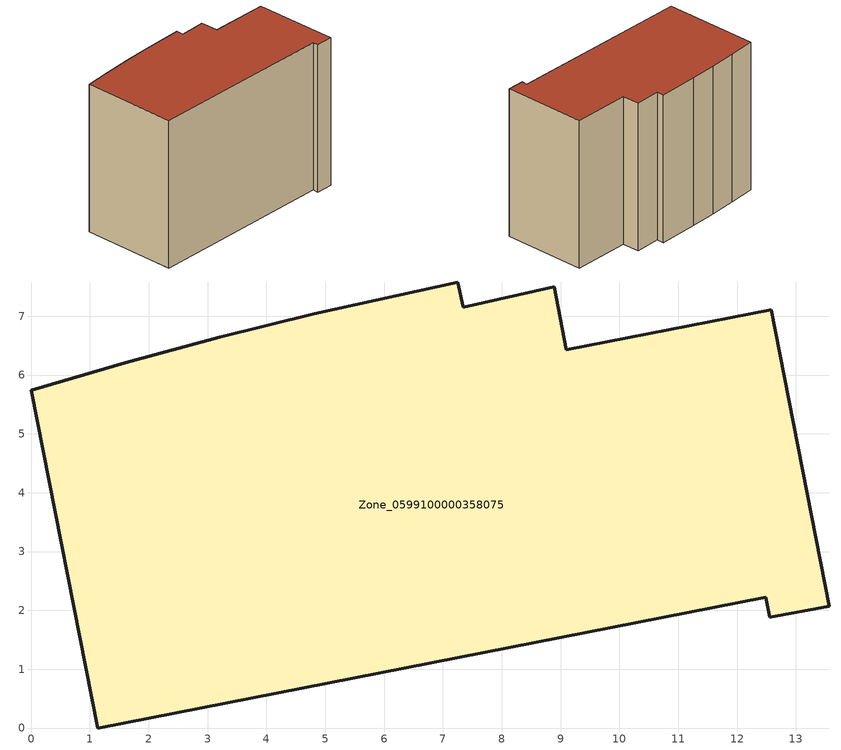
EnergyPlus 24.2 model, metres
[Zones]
Zone_0599100000358075
 floor ground (C_G): 12.58,7.11 13.57,2.07 12.56,1.88 12.49,2.22 1.14,0 0,5.74 1.6,6.21 3.2,6.64 4.82,7.04 7.25,7.58 7.35,7.15 8.89,7.5 9.1,6.43 z0
 wall outside (C_F): 3.2,6.64 1.6,6.21 0,5.74 1.14,0 12.49,2.22 12.56,1.88 13.57,2.07 12.58,7.11 9.1,6.43 8.89,7.5 7.35,7.15 7.25,7.58 4.82,7.04 3.2,6.64 z0:9.22
 roof outside (C_R): 9.1,6.43 8.89,7.5 7.35,7.15 7.25,7.58 4.82,7.04 3.2,6.64 1.6,6.21 0,5.74 1.14,0 12.49,2.22 12.56,1.88 13.57,2.07 12.58,7.11 z9.22
[BUILDING]
Pand.0599100000358075: North Axis=0; Terrain=City; Loads Convergence Tolerance Value=0.04; Temperature Convergence Tolerance Value=0.4; Solar Distribution=FullExterior; Maximum Number of Warmup Days=25; Minimum Number of Warmup Days=1
[Site:Location]
Rotterdam.The.Hague.AP_ZH_NLD Design_Conditions: Latitude=51.96; Longitude=4.45; Time Zone=1; Elevation=-4.5
[SITE:GROUNDTEMPERATURE:BUILDINGSURFACE]
18, 18, 18, 18, 18, 18, 18, 18, 18, 18, 18, 18
[MATERIAL] Thermal Absorptance=0.9; Solar Absorptance=0.7; Visible Absorptance=0.7
Name | Roughness | Thickness | Conductivity | Density | Specific Heat
G.TC.1992-2005 | MediumSmooth | 0.15 | 0.06 | 540 | 1210
F.TC.1992-2005 | Rough | 0.3 | 0.12 | 1920 | 840
R.TC.1992-2005 | MediumRough | 0.2 | 0.08 | 1500 | 1000
[CONSTRUCTION]
C_G: G.TC.1992-2005
C_F: F.TC.1992-2005
C_R: R.TC.1992-2005
[ZONE]
Zone_0599100000358075: Type=1; Multiplier=1; Ceiling Height=Autocalculate; Volume=Autocalculate; Floor Area=autocalculate; Part of Total Floor Area=Yes
[ZONEINFILTRATION:DESIGNFLOWRATE]
Infil_Zone_0599100000358075: Zone or ZoneList or Space or SpaceList=Zone_0599100000358075; Schedule=AlwaysOn; Design Flow Rate Calculation Method=Flow/Area; Flow Rate per Floor Area=0.0015; Constant Term Coefficient=1; Temperature Term Coefficient=0; Velocity Term Coefficient=0; Velocity Squared Term Coefficient=0
[HVACTEMPLATE:ZONE:IDEALLOADSAIRSYSTEM]
Zone_0599100000358075: Maximum Heating Supply Air Temperature=50; Minimum Cooling Supply Air Temperature=13; Maximum Heating Supply Air Humidity Ratio=0.0156; Minimum Cooling Supply Air Humidity Ratio=0.0077; Heating Limit=NoLimit; Cooling Limit=NoLimit; Dehumidification Control Type=ConstantSensibleHeatRatio; Cooling Sensible Heat Ratio=0.7; Dehumidification Setpoint=60; Humidification Control Type=None; Humidification Setpoint=30; Outdoor Air Method=None; Outdoor Air Flow Rate per Person=0.00944; Outdoor Air Flow Rate per Zone Floor Area=0; Outdoor Air Flow Rate per Zone=0; Demand Controlled Ventilation Type=None; Outdoor Air Economizer Type=NoEconomizer; Heat Recovery Type=None; Sensible Heat Recovery Effectiveness=0.7; Latent Heat Recovery Effectiveness=0.65
[ZONECONTROL:THERMOSTAT]
ThermostatControl_Zone_0599100000358075: Zone or ZoneList=Zone_0599100000358075; Control Type Schedule=DualSetpointControlType; Control 1=Thermostat_Zone_0599100000358075; Temperature Difference Between Cutout And Setpoint=0
[THERMOSTATSETPOINT:DUALSETPOINT]
Thermostat_Zone_0599100000358075: Heating Setpoint Temperature Schedule=HeatingSetpoint_Zone_0599100000358075; Cooling Setpoint Temperature Schedule=CoolingSetpoint_Zone_0599100000358075
[SCHEDULE:COMPACT]
HeatingSetpoint_Zone_0599100000358075: Through: 12/31, For: AllDays, Until: 24:00, 21
CoolingSetpoint_Zone_0599100000358075: Through: 12/31, For: AllDays, Until: 24:00, 24
DualSetpointControlType: Through: 12/31, For: AllDays, Until: 24:00, 4
AlwaysOn: Through: 12/31, For: AllDays, Until: 24:00, 1
